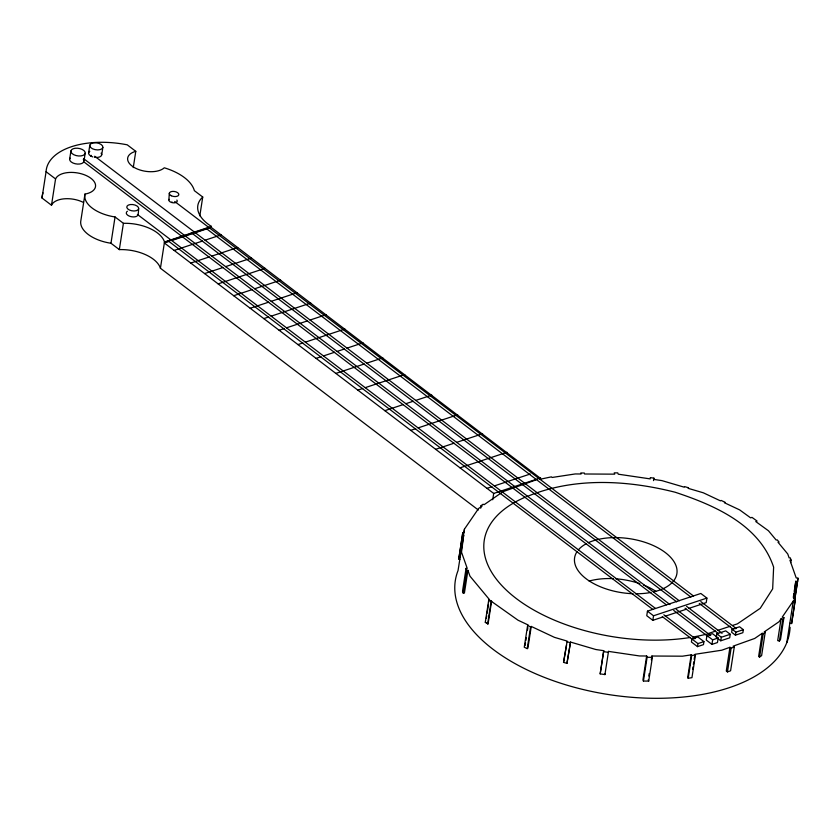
<?xml version="1.0" encoding="UTF-8"?>
<svg xmlns="http://www.w3.org/2000/svg" width="840" height="840" viewBox="0 0 840 840"><rect width="100%" height="100%" fill="white"/><g stroke="black" fill="none" stroke-linecap="round" stroke-linejoin="round"><path stroke-width="1.26" d="M168.882 199.868L169.312 193.21M138.673 208.709A6.017 3.171 8.8 0 1 129.276 209.958A6.017 3.171 8.8 0 1 130.263 204.55A6.017 3.171 8.8 0 1 138.673 208.709L138.201 214.62A6.017 3.171 8.8 0 1 137.855 215.397M459.953 559.23L458.766 559.051L462.756 532.896L463.953 533.075L464.457 529.106L478.601 508.473L482.108 506.069L481.11 505.596L480.711 508.179M458.766 559.051L462.756 532.896M462.515 534.786L463.712 534.965L461.517 552.195L467.229 568.375L466.064 568.375L462.536 591.119L463.229 593.082L464.405 593.093L467.922 570.339L466.746 570.328L466.064 568.375M729.95 647.294L726.275 671.055L727.45 671.905L730.59 670.782L734.275 647.021L731.125 648.144L729.95 647.294L721.77 650.212L694.943 654.297L695.468 654.927L691.95 677.67L688.202 678.248L691.719 655.494L691.194 654.864L682.469 656.187L651.913 656.019L652.375 657.332L648.7 681.082L643.429 681.062L647.105 657.3L646.643 655.988L639.524 655.956L608.506 651.389L604.937 674.573L600.18 673.869L603.74 650.685L595.844 649.52L570.538 642.075L566.948 663.369L563.556 662.372L567.147 641.088L554.421 637.34L531.258 626.441L530.586 626.892L527.226 648.627L524.255 647.231L527.615 625.496L528.276 625.034L518.059 620.225L488.817 599.519L485.289 622.262L488.093 623.816L491.62 601.062M600.18 673.869L603.74 650.685M604.937 674.573L605.062 673.627M608.506 651.389L608.38 652.333L603.624 651.63M539.648 479.356L551.481 476.847L552.006 477.477L575.253 473.949L581.101 473.981L580.755 472.994L584.262 473.015L584.609 473.991L614.691 474.159L614.229 472.857L617.747 472.878L618.208 474.18L650.16 478.884L650.317 477.624L653.888 478.149L653.73 479.409L661.878 480.606L684.212 487.179L684.6 486.612L688.548 487.778L688.159 488.344L703.311 492.796L720.457 500.861L721.119 500.409L725.088 502.278L724.416 502.73L739.662 509.901L750.635 517.86L751.989 517.377L757.092 521.073L755.748 521.556L768.464 530.775L776.16 540.036L777.231 539.879L779.079 542.083L778.008 542.251L787.752 553.98L789.127 557.865L790.293 557.865L791.101 560.154L790.713 562.632M794.881 598.962L797.57 581.553L795.784 581.291L793.548 598.825L795.333 599.088L795.06 601.293L791.616 623.532L789.831 623.27M791.616 623.532L795.333 599.088M797.57 581.553L798 578.203L796.215 577.941L789.925 560.144L791.101 560.154M83.444 202.461A20.412 10.752 8.8 0 0 51.492 205.233L42 198.009L46.074 171.717A70.539 37.17 8.8 0 1 127.239 144.827L135.786 151.326A19.604 10.332 8.8 0 0 134.285 167.517A19.604 10.332 8.8 0 0 164.293 167.8A46.19 24.339 8.8 0 1 194.376 190.68L202.734 197.033A45.14 23.782 8.8 0 0 211.439 226.412L211.281 227.419L540.561 478.391M51.492 205.233L55.566 178.941L46.074 171.717M69.668 159.033L70.927 150.938M84.105 160.188L85.176 153.258A7.224 3.801 8.8 0 0 75.075 148.281A7.224 3.801 8.8 0 0 73.899 154.76A7.224 3.801 8.8 0 0 85.176 153.258M88.62 152.849L89.796 145.268M55.566 178.941A20.412 10.752 8.8 0 1 87.507 176.169A20.412 10.752 8.8 0 1 84.966 194.093L80.892 220.374A32.97 17.367 8.8 0 0 110.975 243.254L119.333 249.606A33.337 17.567 8.8 0 1 160.429 268.254L478.317 509.995M101.692 154.97L102.858 147.389A6.625 3.486 8.8 0 0 93.597 142.821A6.625 3.486 8.8 0 0 92.516 148.775A6.625 3.486 8.8 0 0 102.858 147.389M110.975 243.254L115.049 216.962A32.97 17.367 8.8 0 1 84.966 194.093M119.333 249.606L123.407 223.325L115.049 216.962M133.266 167.601L135.786 151.326M160.429 268.254L164.504 241.962L211.439 226.412M199.826 215.806L202.734 197.033M463.712 534.965L458.042 570.559A169.124 89.124 8.8 0 0 603.897 693.788A169.124 89.124 8.8 0 0 790.094 627.249M463.858 532.99L464.457 529.106M463.229 593.082L466.746 570.328M492.713 499.758L493.7 493.447L164.346 242.97L169.281 241.332M486.329 618.313L486.717 615.783M487.106 613.263L488.481 604.412M488.87 601.881L489.258 599.361L469.969 576.156L467.922 570.339M487.652 623.973L491.169 601.23M525.115 645.498L525.504 642.936M525.903 640.385L526.302 637.823M527.489 630.147L527.888 627.596M531.258 626.441L527.888 648.175L527.226 648.627M566.549 644.973L563.556 662.372M570.538 642.075L566.948 663.369M653.51 480.627L653.888 478.149M688.832 608.401L706.209 602.637L706.913 598.091L700.833 593.471L647.451 611.153L646.748 615.71L652.827 620.329L662.76 617.033M646.643 655.988L642.968 679.749L643.429 681.062M652.827 620.329L653.53 615.783L647.451 611.153M648.816 676.032L649.204 673.533M651.336 659.778L651.913 656.019M691.194 654.864L687.677 677.607L688.202 678.248M692.601 669.459L692.99 666.928M693.378 664.398L693.777 661.878M694.166 659.348L694.554 656.817M697.484 646.632L691.415 642.012L691.876 638.977L697.861 636.993L703.941 641.613L703.469 644.648L697.484 646.632L697.956 643.598L662.288 616.623M706.954 635.492L706.251 640.038L711.942 644.375L717.465 642.548L718.169 637.99L712.477 633.665L706.954 635.492L712.646 639.828L718.169 637.99M711.942 644.375L712.646 639.828M716.268 637.35L716.814 633.812L725.739 630.861L730.244 634.284L729.698 637.823L720.773 640.784L718.074 638.726M720.773 640.784L721.319 637.245L716.814 633.812M732.102 629.244L731.63 632.279L735.431 635.166L742.875 632.699L743.348 629.675L739.547 626.776L732.102 629.244L735.903 632.142L743.348 629.675M727.45 671.905L731.125 648.144M735.431 635.166L735.903 632.142M765.198 632.384L763.203 633.759L762.216 633.297L758.615 656.544L759.612 657.017L761.607 655.641L765.198 632.384L764.211 631.922L779.121 621.663L781.053 618.849L782.744 619.343L783.909 617.652L782.208 617.159L793.275 601.03L795.06 601.293M759.612 657.017L763.203 633.759M781.053 618.849L777.693 640.584L779.384 641.077L780.538 639.387L783.909 617.652M779.384 641.077L782.744 619.343M793.286 597.45L793.863 593.723M794.251 591.234L795.784 581.291M786.849 642.485L793.275 601.03M794.147 603.078L798 578.203M481.11 505.596L483.105 504.221L484.103 504.693L502.992 491.694L535.962 479.923M762.216 633.297L754.73 638.442L733.089 646.17L734.275 647.021M485.289 622.262L488.093 623.816M164.419 242.466L211.365 226.916M171.759 240.524L211.281 227.419M174.153 250.435L202.566 241.028M205.044 240.209L221.099 234.885M190.764 263.067L209.297 256.925M211.764 256.106L237.709 247.517M204.603 273.588L223.136 267.456M225.603 266.637L251.548 258.038M218.127 283.878L265.072 268.317M233.698 295.722L252.231 289.58M254.698 288.76L280.644 280.171M250.204 308.269L268.737 302.137M271.205 301.319L297.15 292.719M263.791 318.602L268.737 316.964M271.205 316.144L310.737 303.051M279.132 330.267L284.078 328.639M286.545 327.82L307.545 320.859M310.012 320.04L326.078 314.717M297.959 344.589L302.904 342.951M305.371 342.132L344.904 329.038M316.092 358.376L321.038 356.738M323.505 355.919L334.625 352.244M337.092 351.425L344.505 348.968M346.973 348.149L363.038 342.825M335.864 373.411L364.276 363.993M366.744 363.174L382.798 357.861M357.808 390.106L362.754 388.469M365.221 387.649L404.754 374.546M384.846 410.666L403.379 404.523M405.846 403.704L413.259 401.247M415.727 400.428L431.792 395.105M410.729 430.343L415.663 428.705M418.142 427.886L457.674 414.792M435.666 449.306L454.188 443.173M456.666 442.355L482.601 433.755M460.026 467.838L506.971 452.288M486.99 488.344L491.935 486.707M494.403 485.888L530.229 474.012M493.7 493.447L540.635 477.887M526.774 496.65C573.751 477.036 626.619 479.976 675.098 492.219C714.378 505.207 759.486 524.622 773.63 567.147L772.663 588.872L760.252 608.307L737.415 623.857L732.585 625.453M653.53 615.783L706.913 598.091M665.238 616.214L686.343 609.221M707.217 633.875L715.67 631.071M718.085 630.263L730.17 626.262M697.956 643.598L703.941 641.613M721.319 637.245L730.244 634.284M691.719 655.494L695.468 654.927M462.536 591.119L463.712 591.129M647.105 657.3L652.375 657.332M459.007 557.162L460.194 557.34M566.759 641.645L570.15 642.642M527.615 625.496L530.586 626.892M174.709 201.495L693.473 596.001M700.78 601.566L736.271 628.551A1.208 0.735 -52.7 0 0 735.178 628.761M206.588 228.764L690.9 597.072M699.258 603.425L733.698 629.622M94.7 156.23L679.266 600.789M686.574 606.344L722.064 633.328M191.299 232.712L676.704 601.85M685.052 608.202L718.462 633.601M83.591 158.624L670.005 604.59M676.274 609.347L710.703 635.534M84.147 162.078L666.393 604.863M673.701 610.418L708.13 636.605M137.403 214.441L655.473 608.433M663.831 614.786L695.174 638.621A1.208 0.735 -52.7 0 0 694.092 638.799M168.242 240.912L652.89 609.483M648.239 679.78L648.7 681.082M705.999 634.274A143.588 75.663 8.8 0 1 692.811 637.056M690.312 637.476A143.588 75.663 8.8 0 1 510.804 594.122A143.588 75.663 8.8 0 1 525.557 497.049M588.21 542.755A51.765 27.279 8.8 0 1 665.112 552.405A51.765 27.279 8.8 0 1 653.594 591.885M651.021 592.442A51.765 27.279 8.8 0 1 635.544 593.775M633.034 593.723A51.765 27.279 8.8 0 1 576.944 551.764M578.382 549.843A51.765 27.279 8.8 0 1 585.995 543.879M710.094 635.46A1.208 0.735 -52.7 0 1 710.325 635.408M589.113 581.07A51.765 27.279 8.8 0 1 613.337 578.645M615.773 578.792A51.765 27.279 8.8 0 1 639.86 583.674M643.503 585.018A51.765 27.279 8.8 0 1 656.019 591.423M90.92 156.125A1.208 0.735 -52.7 0 1 91.13 155.327M171.98 202.188A1.208 0.735 -52.7 0 1 171.99 201.936M42 198.009A70.539 37.17 8.8 0 1 42.987 192.833M123.407 223.325A33.337 17.567 8.8 0 1 164.504 241.962M137.12 216.048A6.017 3.171 8.8 0 1 130.168 216.416A6.017 3.171 8.8 0 1 126.315 212.688M126.672 211.911A6.017 3.171 8.8 0 1 127.397 211.26M83.927 161.343A7.224 3.801 8.8 0 1 75.191 163.748A7.224 3.801 8.8 0 1 70.088 158.099M83.317 159.316A7.224 3.801 8.8 0 1 83.864 160.335M101.126 153.111A6.625 3.486 8.8 0 1 94.532 157.343M92.862 156.954A6.625 3.486 8.8 0 1 89.806 151.274M176.873 200.046A4.232 2.226 8.8 0 1 173.197 202.818A4.232 2.226 8.8 0 1 169.124 199.332M171.297 195.752A4.819 2.541 8.8 0 0 178.826 194.754A4.819 2.541 8.8 0 0 172.084 191.436A4.819 2.541 8.8 0 0 171.297 195.752"/></g></svg>
